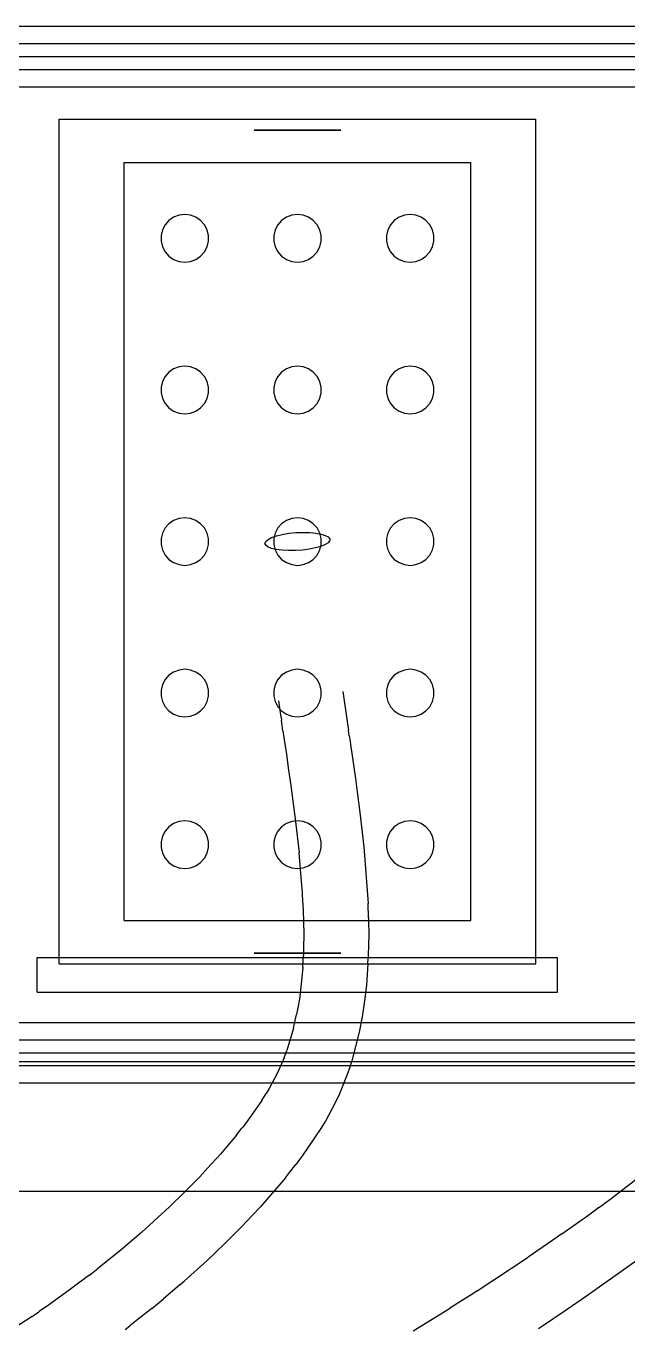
# Model space of a CAD drawing. Header units: millimetres. Extents: x -808 to -5, y -418 to 283.
# Drawn here: x -193.39 to -178.11, y 24.11 to 57.17 of the extents above; entities that cross this region are included whole.
import ezdxf

# ---------------------------------------------------------------- set-up
doc = ezdxf.new("R2010")
doc.units = ezdxf.units.MM
doc.layers.add('HIDDEN', color=8, linetype='Continuous')
doc.layers.add('VISIBLE', color=7, linetype='Continuous')

msp = doc.modelspace()

# ---------------------------------------------------------------- linework, layer by layer
at = {"layer": 'HIDDEN'}
for points in [[(-317.4, 57.17), (-97.4, 57.17)], [(-317.4, 57.17), (-97.4, 57.17)], [(-317.4, 57.17), (-97.4, 57.17)], [(-317.4, 56.73), (-97.4, 56.73)], [(-317.4, 56.73), (-97.4, 56.73)], [(-317.4, 56.4), (-97.4, 56.4)], [(-317.4, 56.4), (-97.4, 56.4)], [(-317.4, 56.4), (-97.4, 56.4)], [(-317.4, 56.4), (-97.4, 56.4)], [(-317.4, 56.07), (-97.4, 56.07)], [(-317.4, 56.07), (-97.4, 56.07)], [(-317.4, 55.63), (-97.4, 55.63)], [(-317.4, 55.63), (-97.4, 55.63)], [(-317.4, 55.63), (-97.4, 55.63)], [(-192.55, 54.805), (-180.45, 54.805)], [(-192.55, 54.805), (-180.45, 54.805)], [(-192.55, 33.355), (-192.55, 54.805)], [(-192.55, 33.355), (-192.55, 54.805)], [(-180.45, 33.355), (-180.45, 54.805)], [(-180.45, 33.355), (-180.45, 54.805)], [(-187.6, 54.53), (-187.592, 54.53)], [(-187.592, 54.53), (-187.6, 54.53)], [(-187.592, 54.53), (-187.529, 54.53)], [(-187.529, 54.53), (-187.592, 54.53)], [(-187.529, 54.53), (-187.405, 54.53)], [(-187.405, 54.53), (-187.529, 54.53)], [(-187.405, 54.53), (-187.229, 54.53)], [(-187.229, 54.53), (-187.405, 54.53)], [(-187.229, 54.53), (-187.011, 54.53)], [(-187.011, 54.53), (-187.229, 54.53)], [(-187.011, 54.53), (-186.763, 54.53)], [(-186.763, 54.53), (-187.011, 54.53)], [(-186.763, 54.53), (-186.5, 54.53)], [(-186.5, 54.53), (-186.763, 54.53)], [(-186.237, 54.53), (-186.5, 54.53)], [(-186.5, 54.53), (-186.237, 54.53)], [(-185.989, 54.53), (-186.237, 54.53)], [(-186.237, 54.53), (-185.989, 54.53)], [(-185.771, 54.53), (-185.989, 54.53)], [(-185.989, 54.53), (-185.771, 54.53)], [(-185.595, 54.53), (-185.771, 54.53)], [(-185.771, 54.53), (-185.595, 54.53)], [(-185.471, 54.53), (-185.595, 54.53)], [(-185.595, 54.53), (-185.471, 54.53)], [(-185.408, 54.53), (-185.471, 54.53)], [(-185.471, 54.53), (-185.408, 54.53)], [(-185.4, 54.53), (-185.408, 54.53)], [(-185.408, 54.53), (-185.4, 54.53)], [(-190.9, 53.705), (-182.1, 53.705)], [(-190.9, 53.705), (-182.1, 53.705)], [(-190.9, 34.455), (-190.9, 53.705)], [(-190.9, 34.455), (-190.9, 53.705)], [(-190.9, 53.705), (-182.1, 53.705)], [(-190.9, 53.705), (-182.1, 53.705)], [(-190.9, 34.455), (-190.9, 53.705)], [(-190.9, 34.455), (-190.9, 53.705)], [(-190.9, 53.705), (-182.1, 53.705)], [(-190.9, 53.705), (-182.1, 53.705)], [(-190.9, 34.455), (-190.9, 53.705)], [(-190.9, 34.455), (-190.9, 53.705)], [(-190.9, 53.705), (-182.1, 53.705)], [(-190.9, 53.705), (-182.1, 53.705)], [(-190.9, 34.455), (-190.9, 53.705)], [(-190.9, 34.455), (-190.9, 53.705)], [(-190.9, 53.705), (-182.1, 53.705)], [(-190.9, 53.705), (-182.1, 53.705)], [(-190.9, 34.455), (-190.9, 53.705)], [(-190.9, 34.455), (-190.9, 53.705)], [(-190.9, 53.705), (-182.1, 53.705)], [(-190.9, 53.705), (-182.1, 53.705)], [(-190.9, 34.455), (-190.9, 53.705)], [(-190.9, 34.455), (-190.9, 53.705)], [(-190.9, 53.705), (-182.1, 53.705)], [(-190.9, 53.705), (-182.1, 53.705)], [(-190.9, 34.455), (-190.9, 53.705)], [(-190.9, 34.455), (-190.9, 53.705)], [(-190.9, 53.705), (-182.1, 53.705)], [(-190.9, 53.705), (-182.1, 53.705)], [(-190.9, 34.455), (-190.9, 53.705)], [(-190.9, 34.455), (-190.9, 53.705)], [(-190.9, 53.705), (-182.1, 53.705)], [(-190.9, 53.705), (-182.1, 53.705)], [(-190.9, 34.455), (-190.9, 53.705)], [(-190.9, 34.455), (-190.9, 53.705)], [(-190.9, 53.705), (-182.1, 53.705)], [(-190.9, 53.705), (-182.1, 53.705)], [(-190.9, 34.455), (-190.9, 53.705)], [(-190.9, 34.455), (-190.9, 53.705)], [(-190.9, 53.705), (-182.1, 53.705)], [(-190.9, 53.705), (-182.1, 53.705)], [(-190.9, 34.455), (-190.9, 53.705)], [(-190.9, 34.455), (-190.9, 53.705)], [(-190.9, 53.705), (-182.1, 53.705)], [(-190.9, 53.705), (-182.1, 53.705)], [(-190.9, 34.455), (-190.9, 53.705)], [(-190.9, 34.455), (-190.9, 53.705)], [(-190.9, 53.705), (-182.1, 53.705)], [(-190.9, 53.705), (-182.1, 53.705)], [(-190.9, 34.455), (-190.9, 53.705)], [(-190.9, 34.455), (-190.9, 53.705)], [(-190.9, 53.705), (-182.1, 53.705)], [(-190.9, 53.705), (-182.1, 53.705)], [(-190.9, 34.455), (-190.9, 53.705)], [(-190.9, 34.455), (-190.9, 53.705)], [(-190.9, 53.705), (-182.1, 53.705)], [(-190.9, 53.705), (-182.1, 53.705)], [(-190.9, 34.455), (-190.9, 53.705)], [(-190.9, 34.455), (-190.9, 53.705)], [(-190.9, 53.705), (-182.1, 53.705)], [(-190.9, 53.705), (-182.1, 53.705)], [(-190.9, 34.455), (-190.9, 53.705)], [(-190.9, 34.455), (-190.9, 53.705)], [(-190.9, 53.705), (-182.1, 53.705)], [(-190.9, 53.705), (-182.1, 53.705)], [(-190.9, 34.455), (-190.9, 53.705)], [(-190.9, 34.455), (-190.9, 53.705)], [(-190.9, 53.705), (-182.1, 53.705)], [(-190.9, 53.705), (-182.1, 53.705)], [(-190.9, 34.455), (-190.9, 53.705)], [(-190.9, 34.455), (-190.9, 53.705)], [(-190.9, 53.705), (-182.1, 53.705)], [(-190.9, 53.705), (-182.1, 53.705)], [(-190.9, 34.455), (-190.9, 53.705)], [(-190.9, 34.455), (-190.9, 53.705)], [(-190.9, 53.705), (-182.1, 53.705)], [(-190.9, 53.705), (-182.1, 53.705)], [(-190.9, 34.455), (-190.9, 53.705)], [(-190.9, 34.455), (-190.9, 53.705)], [(-190.9, 53.705), (-182.1, 53.705)], [(-190.9, 53.705), (-182.1, 53.705)], [(-190.9, 34.455), (-190.9, 53.705)], [(-190.9, 34.455), (-190.9, 53.705)], [(-190.9, 53.705), (-182.1, 53.705)], [(-190.9, 53.705), (-182.1, 53.705)], [(-190.9, 34.455), (-190.9, 53.705)], [(-190.9, 34.455), (-190.9, 53.705)], [(-190.9, 53.705), (-182.1, 53.705)], [(-190.9, 53.705), (-182.1, 53.705)], [(-190.9, 34.455), (-190.9, 53.705)], [(-190.9, 34.455), (-190.9, 53.705)], [(-190.9, 53.705), (-182.1, 53.705)], [(-190.9, 53.705), (-182.1, 53.705)], [(-190.9, 34.455), (-190.9, 53.705)], [(-190.9, 34.455), (-190.9, 53.705)], [(-190.9, 53.705), (-182.1, 53.705)], [(-190.9, 53.705), (-182.1, 53.705)], [(-190.9, 34.455), (-190.9, 53.705)], [(-190.9, 34.455), (-190.9, 53.705)], [(-190.9, 53.705), (-182.1, 53.705)], [(-190.9, 53.705), (-182.1, 53.705)], [(-190.9, 34.455), (-190.9, 53.705)], [(-190.9, 34.455), (-190.9, 53.705)], [(-182.1, 34.455), (-182.1, 53.705)], [(-182.1, 34.455), (-182.1, 53.705)], [(-182.1, 34.455), (-182.1, 53.705)], [(-182.1, 34.455), (-182.1, 53.705)], [(-182.1, 34.455), (-182.1, 53.705)], [(-182.1, 34.455), (-182.1, 53.705)], [(-182.1, 34.455), (-182.1, 53.705)], [(-182.1, 34.455), (-182.1, 53.705)], [(-182.1, 34.455), (-182.1, 53.705)], [(-182.1, 34.455), (-182.1, 53.705)], [(-182.1, 34.455), (-182.1, 53.705)], [(-182.1, 34.455), (-182.1, 53.705)], [(-182.1, 34.455), (-182.1, 53.705)], [(-182.1, 34.455), (-182.1, 53.705)], [(-182.1, 34.455), (-182.1, 53.705)], [(-182.1, 34.455), (-182.1, 53.705)], [(-182.1, 34.455), (-182.1, 53.705)], [(-182.1, 34.455), (-182.1, 53.705)], [(-182.1, 34.455), (-182.1, 53.705)], [(-182.1, 34.455), (-182.1, 53.705)], [(-182.1, 34.455), (-182.1, 53.705)], [(-182.1, 34.455), (-182.1, 53.705)], [(-182.1, 34.455), (-182.1, 53.705)], [(-182.1, 34.455), (-182.1, 53.705)], [(-182.1, 34.455), (-182.1, 53.705)], [(-182.1, 34.455), (-182.1, 53.705)], [(-182.1, 34.455), (-182.1, 53.705)], [(-182.1, 34.455), (-182.1, 53.705)], [(-182.1, 34.455), (-182.1, 53.705)], [(-182.1, 34.455), (-182.1, 53.705)], [(-182.1, 34.455), (-182.1, 53.705)], [(-182.1, 34.455), (-182.1, 53.705)], [(-182.1, 34.455), (-182.1, 53.705)], [(-182.1, 34.455), (-182.1, 53.705)], [(-182.1, 34.455), (-182.1, 53.705)], [(-182.1, 34.455), (-182.1, 53.705)], [(-182.1, 34.455), (-182.1, 53.705)], [(-182.1, 34.455), (-182.1, 53.705)], [(-182.1, 34.455), (-182.1, 53.705)], [(-182.1, 34.455), (-182.1, 53.705)], [(-182.1, 34.455), (-182.1, 53.705)], [(-182.1, 34.455), (-182.1, 53.705)], [(-182.1, 34.455), (-182.1, 53.705)], [(-182.1, 34.455), (-182.1, 53.705)], [(-182.1, 34.455), (-182.1, 53.705)], [(-182.1, 34.455), (-182.1, 53.705)], [(-182.1, 34.455), (-182.1, 53.705)], [(-182.1, 34.455), (-182.1, 53.705)], [(-182.1, 34.455), (-182.1, 53.705)], [(-182.1, 34.455), (-182.1, 53.705)], [(-182.1, 34.455), (-182.1, 53.705)], [(-182.1, 34.455), (-182.1, 53.705)], [(-189.641, 52.316), (-189.761, 52.233)], [(-189.641, 52.316), (-189.761, 52.233)], [(-189.505, 52.367), (-189.641, 52.316)], [(-189.505, 52.367), (-189.641, 52.316)], [(-189.36, 52.385), (-189.505, 52.367)], [(-189.36, 52.385), (-189.505, 52.367)], [(-189.215, 52.367), (-189.36, 52.385)], [(-189.215, 52.367), (-189.36, 52.385)], [(-189.079, 52.316), (-189.215, 52.367)], [(-189.079, 52.316), (-189.215, 52.367)], [(-188.959, 52.233), (-189.079, 52.316)], [(-188.959, 52.233), (-189.079, 52.316)], [(-186.781, 52.316), (-186.901, 52.233)], [(-186.781, 52.316), (-186.901, 52.233)], [(-186.645, 52.367), (-186.781, 52.316)], [(-186.645, 52.367), (-186.781, 52.316)], [(-186.5, 52.385), (-186.645, 52.367)], [(-186.5, 52.385), (-186.645, 52.367)], [(-186.355, 52.367), (-186.5, 52.385)], [(-186.355, 52.367), (-186.5, 52.385)], [(-186.219, 52.316), (-186.355, 52.367)], [(-186.219, 52.316), (-186.355, 52.367)], [(-186.099, 52.233), (-186.219, 52.316)], [(-186.099, 52.233), (-186.219, 52.316)], [(-183.921, 52.316), (-184.041, 52.233)], [(-183.921, 52.316), (-184.041, 52.233)], [(-183.785, 52.367), (-183.921, 52.316)], [(-183.785, 52.367), (-183.921, 52.316)], [(-183.64, 52.385), (-183.785, 52.367)], [(-183.64, 52.385), (-183.785, 52.367)], [(-183.495, 52.367), (-183.64, 52.385)], [(-183.495, 52.367), (-183.64, 52.385)], [(-183.359, 52.316), (-183.495, 52.367)], [(-183.359, 52.316), (-183.495, 52.367)], [(-183.239, 52.233), (-183.359, 52.316)], [(-183.239, 52.233), (-183.359, 52.316)], [(-189.926, 51.995), (-189.961, 51.853)], [(-189.926, 51.995), (-189.961, 51.853)], [(-189.858, 52.124), (-189.926, 51.995)], [(-189.858, 52.124), (-189.926, 51.995)], [(-189.761, 52.233), (-189.858, 52.124)], [(-189.761, 52.233), (-189.858, 52.124)], [(-188.862, 52.124), (-188.959, 52.233)], [(-188.862, 52.124), (-188.959, 52.233)], [(-188.794, 51.995), (-188.862, 52.124)], [(-188.794, 51.995), (-188.862, 52.124)], [(-188.759, 51.853), (-188.794, 51.995)], [(-188.759, 51.853), (-188.794, 51.995)], [(-187.066, 51.995), (-187.101, 51.853)], [(-187.066, 51.995), (-187.101, 51.853)], [(-186.998, 52.124), (-187.066, 51.995)], [(-186.998, 52.124), (-187.066, 51.995)], [(-186.901, 52.233), (-186.998, 52.124)], [(-186.901, 52.233), (-186.998, 52.124)], [(-186.002, 52.124), (-186.099, 52.233)], [(-186.002, 52.124), (-186.099, 52.233)], [(-185.934, 51.995), (-186.002, 52.124)], [(-185.934, 51.995), (-186.002, 52.124)], [(-185.899, 51.853), (-185.934, 51.995)], [(-185.899, 51.853), (-185.934, 51.995)], [(-184.206, 51.995), (-184.241, 51.853)], [(-184.206, 51.995), (-184.241, 51.853)], [(-184.138, 52.124), (-184.206, 51.995)], [(-184.138, 52.124), (-184.206, 51.995)], [(-184.041, 52.233), (-184.138, 52.124)], [(-184.041, 52.233), (-184.138, 52.124)], [(-183.142, 52.124), (-183.239, 52.233)], [(-183.142, 52.124), (-183.239, 52.233)], [(-183.074, 51.995), (-183.142, 52.124)], [(-183.074, 51.995), (-183.142, 52.124)], [(-183.039, 51.853), (-183.074, 51.995)], [(-183.039, 51.853), (-183.074, 51.995)], [(-189.961, 51.853), (-189.961, 51.707)], [(-189.961, 51.853), (-189.961, 51.707)], [(-189.961, 51.707), (-189.926, 51.565)], [(-189.961, 51.707), (-189.926, 51.565)], [(-188.794, 51.565), (-188.759, 51.707)], [(-188.794, 51.565), (-188.759, 51.707)], [(-188.759, 51.707), (-188.759, 51.853)], [(-188.759, 51.707), (-188.759, 51.853)], [(-187.101, 51.853), (-187.101, 51.707)], [(-187.101, 51.853), (-187.101, 51.707)], [(-187.101, 51.707), (-187.066, 51.565)], [(-187.101, 51.707), (-187.066, 51.565)], [(-185.934, 51.565), (-185.899, 51.707)], [(-185.934, 51.565), (-185.899, 51.707)], [(-185.899, 51.707), (-185.899, 51.853)], [(-185.899, 51.707), (-185.899, 51.853)], [(-184.241, 51.853), (-184.241, 51.707)], [(-184.241, 51.853), (-184.241, 51.707)], [(-184.241, 51.707), (-184.206, 51.565)], [(-184.241, 51.707), (-184.206, 51.565)], [(-183.074, 51.565), (-183.039, 51.707)], [(-183.074, 51.565), (-183.039, 51.707)], [(-183.039, 51.707), (-183.039, 51.853)], [(-183.039, 51.707), (-183.039, 51.853)], [(-189.926, 51.565), (-189.858, 51.436)], [(-189.926, 51.565), (-189.858, 51.436)], [(-189.858, 51.436), (-189.761, 51.327)], [(-189.858, 51.436), (-189.761, 51.327)], [(-189.761, 51.327), (-189.641, 51.244)], [(-189.761, 51.327), (-189.641, 51.244)], [(-189.641, 51.244), (-189.505, 51.193)], [(-189.641, 51.244), (-189.505, 51.193)], [(-189.215, 51.193), (-189.079, 51.244)], [(-189.215, 51.193), (-189.079, 51.244)], [(-189.079, 51.244), (-188.959, 51.327)], [(-189.079, 51.244), (-188.959, 51.327)], [(-188.959, 51.327), (-188.862, 51.436)], [(-188.959, 51.327), (-188.862, 51.436)], [(-188.862, 51.436), (-188.794, 51.565)], [(-188.862, 51.436), (-188.794, 51.565)], [(-187.066, 51.565), (-186.998, 51.436)], [(-187.066, 51.565), (-186.998, 51.436)], [(-186.998, 51.436), (-186.901, 51.327)], [(-186.998, 51.436), (-186.901, 51.327)], [(-186.901, 51.327), (-186.781, 51.244)], [(-186.901, 51.327), (-186.781, 51.244)], [(-186.781, 51.244), (-186.645, 51.193)], [(-186.781, 51.244), (-186.645, 51.193)], [(-186.355, 51.193), (-186.219, 51.244)], [(-186.355, 51.193), (-186.219, 51.244)], [(-186.219, 51.244), (-186.099, 51.327)], [(-186.219, 51.244), (-186.099, 51.327)], [(-186.099, 51.327), (-186.002, 51.436)], [(-186.099, 51.327), (-186.002, 51.436)], [(-186.002, 51.436), (-185.934, 51.565)], [(-186.002, 51.436), (-185.934, 51.565)], [(-184.206, 51.565), (-184.138, 51.436)], [(-184.206, 51.565), (-184.138, 51.436)], [(-184.138, 51.436), (-184.041, 51.327)], [(-184.138, 51.436), (-184.041, 51.327)], [(-184.041, 51.327), (-183.921, 51.244)], [(-184.041, 51.327), (-183.921, 51.244)], [(-183.921, 51.244), (-183.785, 51.193)], [(-183.921, 51.244), (-183.785, 51.193)], [(-183.495, 51.193), (-183.359, 51.244)], [(-183.495, 51.193), (-183.359, 51.244)], [(-183.359, 51.244), (-183.239, 51.327)], [(-183.359, 51.244), (-183.239, 51.327)], [(-183.239, 51.327), (-183.142, 51.436)], [(-183.239, 51.327), (-183.142, 51.436)], [(-183.142, 51.436), (-183.074, 51.565)], [(-183.142, 51.436), (-183.074, 51.565)], [(-189.505, 51.193), (-189.36, 51.175)], [(-189.505, 51.193), (-189.36, 51.175)], [(-189.36, 51.175), (-189.215, 51.193)], [(-189.36, 51.175), (-189.215, 51.193)], [(-186.645, 51.193), (-186.5, 51.175)], [(-186.645, 51.193), (-186.5, 51.175)], [(-186.5, 51.175), (-186.355, 51.193)], [(-186.5, 51.175), (-186.355, 51.193)], [(-183.785, 51.193), (-183.64, 51.175)], [(-183.785, 51.193), (-183.64, 51.175)], [(-183.64, 51.175), (-183.495, 51.193)], [(-183.64, 51.175), (-183.495, 51.193)], [(-189.858, 48.274), (-189.926, 48.145)], [(-189.858, 48.274), (-189.926, 48.145)], [(-189.761, 48.383), (-189.858, 48.274)], [(-189.761, 48.383), (-189.858, 48.274)], [(-189.641, 48.466), (-189.761, 48.383)], [(-189.641, 48.466), (-189.761, 48.383)], [(-189.505, 48.517), (-189.641, 48.466)], [(-189.505, 48.517), (-189.641, 48.466)], [(-189.36, 48.535), (-189.505, 48.517)], [(-189.36, 48.535), (-189.505, 48.517)], [(-189.215, 48.517), (-189.36, 48.535)], [(-189.215, 48.517), (-189.36, 48.535)], [(-189.079, 48.466), (-189.215, 48.517)], [(-189.079, 48.466), (-189.215, 48.517)], [(-188.959, 48.383), (-189.079, 48.466)], [(-188.959, 48.383), (-189.079, 48.466)], [(-188.862, 48.274), (-188.959, 48.383)], [(-188.862, 48.274), (-188.959, 48.383)], [(-188.794, 48.145), (-188.862, 48.274)], [(-188.794, 48.145), (-188.862, 48.274)], [(-186.998, 48.274), (-187.066, 48.145)], [(-186.998, 48.274), (-187.066, 48.145)], [(-186.901, 48.383), (-186.998, 48.274)], [(-186.901, 48.383), (-186.998, 48.274)], [(-186.781, 48.466), (-186.901, 48.383)], [(-186.781, 48.466), (-186.901, 48.383)], [(-186.645, 48.517), (-186.781, 48.466)], [(-186.645, 48.517), (-186.781, 48.466)], [(-186.5, 48.535), (-186.645, 48.517)], [(-186.5, 48.535), (-186.645, 48.517)], [(-186.355, 48.517), (-186.5, 48.535)], [(-186.355, 48.517), (-186.5, 48.535)], [(-186.219, 48.466), (-186.355, 48.517)], [(-186.219, 48.466), (-186.355, 48.517)], [(-186.099, 48.383), (-186.219, 48.466)], [(-186.099, 48.383), (-186.219, 48.466)], [(-186.002, 48.274), (-186.099, 48.383)], [(-186.002, 48.274), (-186.099, 48.383)], [(-185.934, 48.145), (-186.002, 48.274)], [(-185.934, 48.145), (-186.002, 48.274)], [(-184.138, 48.274), (-184.206, 48.145)], [(-184.138, 48.274), (-184.206, 48.145)], [(-184.041, 48.383), (-184.138, 48.274)], [(-184.041, 48.383), (-184.138, 48.274)], [(-183.921, 48.466), (-184.041, 48.383)], [(-183.921, 48.466), (-184.041, 48.383)], [(-183.785, 48.517), (-183.921, 48.466)], [(-183.785, 48.517), (-183.921, 48.466)], [(-183.64, 48.535), (-183.785, 48.517)], [(-183.64, 48.535), (-183.785, 48.517)], [(-183.495, 48.517), (-183.64, 48.535)], [(-183.495, 48.517), (-183.64, 48.535)], [(-183.359, 48.466), (-183.495, 48.517)], [(-183.359, 48.466), (-183.495, 48.517)], [(-183.239, 48.383), (-183.359, 48.466)], [(-183.239, 48.383), (-183.359, 48.466)], [(-183.142, 48.274), (-183.239, 48.383)], [(-183.142, 48.274), (-183.239, 48.383)], [(-183.074, 48.145), (-183.142, 48.274)], [(-183.074, 48.145), (-183.142, 48.274)], [(-189.926, 48.145), (-189.961, 48.003)], [(-189.926, 48.145), (-189.961, 48.003)], [(-189.961, 48.003), (-189.961, 47.857)], [(-189.961, 48.003), (-189.961, 47.857)], [(-188.759, 48.003), (-188.794, 48.145)], [(-188.759, 48.003), (-188.794, 48.145)], [(-188.759, 47.857), (-188.759, 48.003)], [(-188.759, 47.857), (-188.759, 48.003)], [(-187.066, 48.145), (-187.101, 48.003)], [(-187.066, 48.145), (-187.101, 48.003)], [(-187.101, 48.003), (-187.101, 47.857)], [(-187.101, 48.003), (-187.101, 47.857)], [(-185.899, 48.003), (-185.934, 48.145)], [(-185.899, 48.003), (-185.934, 48.145)], [(-185.899, 47.857), (-185.899, 48.003)], [(-185.899, 47.857), (-185.899, 48.003)], [(-184.206, 48.145), (-184.241, 48.003)], [(-184.206, 48.145), (-184.241, 48.003)], [(-184.241, 48.003), (-184.241, 47.857)], [(-184.241, 48.003), (-184.241, 47.857)], [(-183.039, 48.003), (-183.074, 48.145)], [(-183.039, 48.003), (-183.074, 48.145)], [(-183.039, 47.857), (-183.039, 48.003)], [(-183.039, 47.857), (-183.039, 48.003)], [(-189.961, 47.857), (-189.926, 47.715)], [(-189.961, 47.857), (-189.926, 47.715)], [(-189.926, 47.715), (-189.858, 47.586)], [(-189.926, 47.715), (-189.858, 47.586)], [(-188.862, 47.586), (-188.794, 47.715)], [(-188.862, 47.586), (-188.794, 47.715)], [(-188.794, 47.715), (-188.759, 47.857)], [(-188.794, 47.715), (-188.759, 47.857)], [(-187.101, 47.857), (-187.066, 47.715)], [(-187.101, 47.857), (-187.066, 47.715)], [(-187.066, 47.715), (-186.998, 47.586)], [(-187.066, 47.715), (-186.998, 47.586)], [(-186.002, 47.586), (-185.934, 47.715)], [(-186.002, 47.586), (-185.934, 47.715)], [(-185.934, 47.715), (-185.899, 47.857)], [(-185.934, 47.715), (-185.899, 47.857)], [(-184.241, 47.857), (-184.206, 47.715)], [(-184.241, 47.857), (-184.206, 47.715)], [(-184.206, 47.715), (-184.138, 47.586)], [(-184.206, 47.715), (-184.138, 47.586)], [(-183.142, 47.586), (-183.074, 47.715)], [(-183.142, 47.586), (-183.074, 47.715)], [(-183.074, 47.715), (-183.039, 47.857)], [(-183.074, 47.715), (-183.039, 47.857)], [(-189.858, 47.586), (-189.761, 47.477)], [(-189.858, 47.586), (-189.761, 47.477)], [(-189.761, 47.477), (-189.641, 47.394)], [(-189.761, 47.477), (-189.641, 47.394)], [(-189.641, 47.394), (-189.505, 47.343)], [(-189.641, 47.394), (-189.505, 47.343)], [(-189.505, 47.343), (-189.36, 47.325)], [(-189.505, 47.343), (-189.36, 47.325)], [(-189.36, 47.325), (-189.215, 47.343)], [(-189.36, 47.325), (-189.215, 47.343)], [(-189.215, 47.343), (-189.079, 47.394)], [(-189.215, 47.343), (-189.079, 47.394)], [(-189.079, 47.394), (-188.959, 47.477)], [(-189.079, 47.394), (-188.959, 47.477)], [(-188.959, 47.477), (-188.862, 47.586)], [(-188.959, 47.477), (-188.862, 47.586)], [(-186.998, 47.586), (-186.901, 47.477)], [(-186.998, 47.586), (-186.901, 47.477)], [(-186.901, 47.477), (-186.781, 47.394)], [(-186.901, 47.477), (-186.781, 47.394)], [(-186.781, 47.394), (-186.645, 47.343)], [(-186.781, 47.394), (-186.645, 47.343)], [(-186.645, 47.343), (-186.5, 47.325)], [(-186.645, 47.343), (-186.5, 47.325)], [(-186.5, 47.325), (-186.355, 47.343)], [(-186.5, 47.325), (-186.355, 47.343)], [(-186.355, 47.343), (-186.219, 47.394)], [(-186.355, 47.343), (-186.219, 47.394)], [(-186.219, 47.394), (-186.099, 47.477)], [(-186.219, 47.394), (-186.099, 47.477)], [(-186.099, 47.477), (-186.002, 47.586)], [(-186.099, 47.477), (-186.002, 47.586)], [(-184.138, 47.586), (-184.041, 47.477)], [(-184.138, 47.586), (-184.041, 47.477)], [(-184.041, 47.477), (-183.921, 47.394)], [(-184.041, 47.477), (-183.921, 47.394)], [(-183.921, 47.394), (-183.785, 47.343)], [(-183.921, 47.394), (-183.785, 47.343)], [(-183.785, 47.343), (-183.64, 47.325)], [(-183.785, 47.343), (-183.64, 47.325)], [(-183.64, 47.325), (-183.495, 47.343)], [(-183.64, 47.325), (-183.495, 47.343)], [(-183.495, 47.343), (-183.359, 47.394)], [(-183.495, 47.343), (-183.359, 47.394)], [(-183.359, 47.394), (-183.239, 47.477)], [(-183.359, 47.394), (-183.239, 47.477)], [(-183.239, 47.477), (-183.142, 47.586)], [(-183.239, 47.477), (-183.142, 47.586)], [(-189.505, 44.667), (-189.641, 44.616)], [(-189.505, 44.667), (-189.641, 44.616)], [(-189.36, 44.685), (-189.505, 44.667)], [(-189.36, 44.685), (-189.505, 44.667)], [(-189.215, 44.667), (-189.36, 44.685)], [(-189.215, 44.667), (-189.36, 44.685)], [(-189.079, 44.616), (-189.215, 44.667)], [(-189.079, 44.616), (-189.215, 44.667)], [(-186.645, 44.667), (-186.781, 44.616)], [(-186.645, 44.667), (-186.781, 44.616)], [(-186.5, 44.685), (-186.645, 44.667)], [(-186.5, 44.685), (-186.645, 44.667)], [(-186.355, 44.667), (-186.5, 44.685)], [(-186.355, 44.667), (-186.5, 44.685)], [(-186.219, 44.616), (-186.355, 44.667)], [(-186.219, 44.616), (-186.355, 44.667)], [(-183.785, 44.667), (-183.921, 44.616)], [(-183.785, 44.667), (-183.921, 44.616)], [(-183.64, 44.685), (-183.785, 44.667)], [(-183.64, 44.685), (-183.785, 44.667)], [(-183.495, 44.667), (-183.64, 44.685)], [(-183.495, 44.667), (-183.64, 44.685)], [(-183.359, 44.616), (-183.495, 44.667)], [(-183.359, 44.616), (-183.495, 44.667)], [(-189.858, 44.424), (-189.926, 44.295)], [(-189.858, 44.424), (-189.926, 44.295)], [(-189.761, 44.533), (-189.858, 44.424)], [(-189.761, 44.533), (-189.858, 44.424)], [(-189.641, 44.616), (-189.761, 44.533)], [(-189.641, 44.616), (-189.761, 44.533)], [(-188.959, 44.533), (-189.079, 44.616)], [(-188.959, 44.533), (-189.079, 44.616)], [(-188.862, 44.424), (-188.959, 44.533)], [(-188.862, 44.424), (-188.959, 44.533)], [(-188.794, 44.295), (-188.862, 44.424)], [(-188.794, 44.295), (-188.862, 44.424)], [(-186.998, 44.424), (-187.066, 44.295)], [(-186.998, 44.424), (-187.066, 44.295)], [(-186.901, 44.533), (-186.998, 44.424)], [(-186.901, 44.533), (-186.998, 44.424)], [(-186.781, 44.616), (-186.901, 44.533)], [(-186.781, 44.616), (-186.901, 44.533)], [(-186.717, 44.288), (-186.541, 44.305)], [(-186.541, 44.305), (-186.363, 44.313)], [(-186.363, 44.313), (-186.193, 44.309)], [(-186.099, 44.533), (-186.219, 44.616)], [(-186.099, 44.533), (-186.219, 44.616)], [(-186.193, 44.309), (-186.109, 44.303)], [(-186.109, 44.303), (-186.031, 44.294)], [(-186.002, 44.424), (-186.099, 44.533)], [(-186.002, 44.424), (-186.099, 44.533)], [(-185.934, 44.295), (-186.002, 44.424)], [(-185.934, 44.295), (-186.002, 44.424)], [(-184.138, 44.424), (-184.206, 44.295)], [(-184.138, 44.424), (-184.206, 44.295)], [(-184.041, 44.533), (-184.138, 44.424)], [(-184.041, 44.533), (-184.138, 44.424)], [(-183.921, 44.616), (-184.041, 44.533)], [(-183.921, 44.616), (-184.041, 44.533)], [(-183.239, 44.533), (-183.359, 44.616)], [(-183.239, 44.533), (-183.359, 44.616)], [(-183.142, 44.424), (-183.239, 44.533)], [(-183.142, 44.424), (-183.239, 44.533)], [(-183.074, 44.295), (-183.142, 44.424)], [(-183.074, 44.295), (-183.142, 44.424)], [(-189.926, 44.295), (-189.961, 44.153)], [(-189.926, 44.295), (-189.961, 44.153)], [(-189.961, 44.153), (-189.961, 44.007)], [(-189.961, 44.153), (-189.961, 44.007)], [(-189.961, 44.007), (-189.926, 43.865)], [(-189.961, 44.007), (-189.926, 43.865)], [(-188.759, 44.153), (-188.794, 44.295)], [(-188.759, 44.153), (-188.794, 44.295)], [(-188.794, 43.865), (-188.759, 44.007)], [(-188.794, 43.865), (-188.759, 44.007)], [(-188.759, 44.007), (-188.759, 44.153)], [(-188.759, 44.007), (-188.759, 44.153)], [(-187.324, 44.033), (-187.304, 44.084)], [(-187.305, 43.986), (-187.324, 44.033)], [(-187.249, 43.943), (-187.305, 43.986)], [(-187.304, 44.084), (-187.246, 44.134)], [(-187.246, 44.134), (-187.154, 44.181)], [(-187.154, 44.181), (-187.031, 44.224)], [(-187.066, 44.295), (-187.101, 44.153)], [(-187.066, 44.295), (-187.101, 44.153)], [(-187.101, 44.153), (-187.101, 44.007)], [(-187.101, 44.153), (-187.101, 44.007)], [(-187.101, 44.007), (-187.066, 43.865)], [(-187.101, 44.007), (-187.066, 43.865)], [(-187.031, 44.224), (-186.883, 44.26)], [(-186.883, 44.26), (-186.717, 44.288)], [(-186.031, 44.294), (-185.898, 44.27)], [(-185.899, 44.153), (-185.934, 44.295)], [(-185.899, 44.153), (-185.934, 44.295)], [(-185.934, 43.865), (-185.899, 44.007)], [(-185.934, 43.865), (-185.899, 44.007)], [(-185.797, 44.001), (-185.906, 43.956)], [(-185.899, 44.007), (-185.899, 44.153)], [(-185.899, 44.007), (-185.899, 44.153)], [(-185.898, 44.27), (-185.792, 44.237)], [(-185.721, 44.05), (-185.797, 44.001)], [(-185.792, 44.237), (-185.718, 44.196)], [(-185.682, 44.101), (-185.721, 44.05)], [(-185.718, 44.196), (-185.681, 44.15)], [(-185.676, 44.127), (-185.682, 44.101)], [(-185.681, 44.15), (-185.676, 44.127)], [(-184.206, 44.295), (-184.241, 44.153)], [(-184.206, 44.295), (-184.241, 44.153)], [(-184.241, 44.153), (-184.241, 44.007)], [(-184.241, 44.153), (-184.241, 44.007)], [(-184.241, 44.007), (-184.206, 43.865)], [(-184.241, 44.007), (-184.206, 43.865)], [(-183.039, 44.153), (-183.074, 44.295)], [(-183.039, 44.153), (-183.074, 44.295)], [(-183.074, 43.865), (-183.039, 44.007)], [(-183.074, 43.865), (-183.039, 44.007)], [(-183.039, 44.007), (-183.039, 44.153)], [(-183.039, 44.007), (-183.039, 44.153)], [(-189.926, 43.865), (-189.858, 43.736)], [(-189.926, 43.865), (-189.858, 43.736)], [(-189.858, 43.736), (-189.761, 43.627)], [(-189.858, 43.736), (-189.761, 43.627)], [(-188.959, 43.627), (-188.862, 43.736)], [(-188.959, 43.627), (-188.862, 43.736)], [(-188.862, 43.736), (-188.794, 43.865)], [(-188.862, 43.736), (-188.794, 43.865)], [(-187.158, 43.905), (-187.249, 43.943)], [(-187.036, 43.876), (-187.158, 43.905)], [(-187.066, 43.865), (-186.998, 43.736)], [(-187.066, 43.865), (-186.998, 43.736)], [(-186.89, 43.857), (-187.036, 43.876)], [(-186.998, 43.736), (-186.901, 43.627)], [(-186.998, 43.736), (-186.901, 43.627)], [(-186.725, 43.848), (-186.89, 43.857)], [(-186.55, 43.85), (-186.725, 43.848)], [(-186.372, 43.862), (-186.55, 43.85)], [(-186.2, 43.885), (-186.372, 43.862)], [(-186.043, 43.917), (-186.2, 43.885)], [(-186.099, 43.627), (-186.002, 43.736)], [(-186.099, 43.627), (-186.002, 43.736)], [(-185.906, 43.956), (-186.043, 43.917)], [(-186.002, 43.736), (-185.934, 43.865)], [(-186.002, 43.736), (-185.934, 43.865)], [(-184.206, 43.865), (-184.138, 43.736)], [(-184.206, 43.865), (-184.138, 43.736)], [(-184.138, 43.736), (-184.041, 43.627)], [(-184.138, 43.736), (-184.041, 43.627)], [(-183.239, 43.627), (-183.142, 43.736)], [(-183.239, 43.627), (-183.142, 43.736)], [(-183.142, 43.736), (-183.074, 43.865)], [(-183.142, 43.736), (-183.074, 43.865)], [(-189.761, 43.627), (-189.641, 43.544)], [(-189.761, 43.627), (-189.641, 43.544)], [(-189.641, 43.544), (-189.505, 43.493)], [(-189.641, 43.544), (-189.505, 43.493)], [(-189.505, 43.493), (-189.36, 43.475)], [(-189.505, 43.493), (-189.36, 43.475)], [(-189.36, 43.475), (-189.215, 43.493)], [(-189.36, 43.475), (-189.215, 43.493)], [(-189.215, 43.493), (-189.079, 43.544)], [(-189.215, 43.493), (-189.079, 43.544)], [(-189.079, 43.544), (-188.959, 43.627)], [(-189.079, 43.544), (-188.959, 43.627)], [(-186.901, 43.627), (-186.781, 43.544)], [(-186.901, 43.627), (-186.781, 43.544)], [(-186.781, 43.544), (-186.645, 43.493)], [(-186.781, 43.544), (-186.645, 43.493)], [(-186.645, 43.493), (-186.5, 43.475)], [(-186.645, 43.493), (-186.5, 43.475)], [(-186.5, 43.475), (-186.355, 43.493)], [(-186.5, 43.475), (-186.355, 43.493)], [(-186.355, 43.493), (-186.219, 43.544)], [(-186.355, 43.493), (-186.219, 43.544)], [(-186.219, 43.544), (-186.099, 43.627)], [(-186.219, 43.544), (-186.099, 43.627)], [(-184.041, 43.627), (-183.921, 43.544)], [(-184.041, 43.627), (-183.921, 43.544)], [(-183.921, 43.544), (-183.785, 43.493)], [(-183.921, 43.544), (-183.785, 43.493)], [(-183.785, 43.493), (-183.64, 43.475)], [(-183.785, 43.493), (-183.64, 43.475)], [(-183.64, 43.475), (-183.495, 43.493)], [(-183.64, 43.475), (-183.495, 43.493)], [(-183.495, 43.493), (-183.359, 43.544)], [(-183.495, 43.493), (-183.359, 43.544)], [(-183.359, 43.544), (-183.239, 43.627)], [(-183.359, 43.544), (-183.239, 43.627)], [(-189.761, 40.683), (-189.858, 40.574)], [(-189.761, 40.683), (-189.858, 40.574)], [(-189.641, 40.766), (-189.761, 40.683)], [(-189.641, 40.766), (-189.761, 40.683)], [(-189.505, 40.817), (-189.641, 40.766)], [(-189.505, 40.817), (-189.641, 40.766)], [(-189.36, 40.835), (-189.505, 40.817)], [(-189.36, 40.835), (-189.505, 40.817)], [(-189.215, 40.817), (-189.36, 40.835)], [(-189.215, 40.817), (-189.36, 40.835)], [(-189.079, 40.766), (-189.215, 40.817)], [(-189.079, 40.766), (-189.215, 40.817)], [(-188.959, 40.683), (-189.079, 40.766)], [(-188.959, 40.683), (-189.079, 40.766)], [(-188.862, 40.574), (-188.959, 40.683)], [(-188.862, 40.574), (-188.959, 40.683)], [(-186.901, 40.683), (-186.998, 40.574)], [(-186.901, 40.683), (-186.998, 40.574)], [(-186.781, 40.766), (-186.901, 40.683)], [(-186.781, 40.766), (-186.901, 40.683)], [(-186.645, 40.817), (-186.781, 40.766)], [(-186.645, 40.817), (-186.781, 40.766)], [(-186.5, 40.835), (-186.645, 40.817)], [(-186.5, 40.835), (-186.645, 40.817)], [(-186.355, 40.817), (-186.5, 40.835)], [(-186.355, 40.817), (-186.5, 40.835)], [(-186.219, 40.766), (-186.355, 40.817)], [(-186.219, 40.766), (-186.355, 40.817)], [(-186.099, 40.683), (-186.219, 40.766)], [(-186.099, 40.683), (-186.219, 40.766)], [(-186.002, 40.574), (-186.099, 40.683)], [(-186.002, 40.574), (-186.099, 40.683)], [(-184.041, 40.683), (-184.138, 40.574)], [(-184.041, 40.683), (-184.138, 40.574)], [(-183.921, 40.766), (-184.041, 40.683)], [(-183.921, 40.766), (-184.041, 40.683)], [(-183.785, 40.817), (-183.921, 40.766)], [(-183.785, 40.817), (-183.921, 40.766)], [(-183.64, 40.835), (-183.785, 40.817)], [(-183.64, 40.835), (-183.785, 40.817)], [(-183.495, 40.817), (-183.64, 40.835)], [(-183.495, 40.817), (-183.64, 40.835)], [(-183.359, 40.766), (-183.495, 40.817)], [(-183.359, 40.766), (-183.495, 40.817)], [(-183.239, 40.683), (-183.359, 40.766)], [(-183.239, 40.683), (-183.359, 40.766)], [(-183.142, 40.574), (-183.239, 40.683)], [(-183.142, 40.574), (-183.239, 40.683)], [(-189.926, 40.445), (-189.961, 40.303)], [(-189.926, 40.445), (-189.961, 40.303)], [(-189.858, 40.574), (-189.926, 40.445)], [(-189.858, 40.574), (-189.926, 40.445)], [(-188.794, 40.445), (-188.862, 40.574)], [(-188.794, 40.445), (-188.862, 40.574)], [(-188.759, 40.303), (-188.794, 40.445)], [(-188.759, 40.303), (-188.794, 40.445)], [(-187.066, 40.445), (-187.101, 40.303)], [(-187.066, 40.445), (-187.101, 40.303)], [(-186.998, 40.574), (-187.066, 40.445)], [(-186.998, 40.574), (-187.066, 40.445)], [(-185.934, 40.445), (-186.002, 40.574)], [(-185.934, 40.445), (-186.002, 40.574)], [(-185.899, 40.303), (-185.934, 40.445)], [(-185.899, 40.303), (-185.934, 40.445)], [(-184.206, 40.445), (-184.241, 40.303)], [(-184.206, 40.445), (-184.241, 40.303)], [(-184.138, 40.574), (-184.206, 40.445)], [(-184.138, 40.574), (-184.206, 40.445)], [(-183.074, 40.445), (-183.142, 40.574)], [(-183.074, 40.445), (-183.142, 40.574)], [(-183.039, 40.303), (-183.074, 40.445)], [(-183.039, 40.303), (-183.074, 40.445)], [(-189.961, 40.303), (-189.961, 40.157)], [(-189.961, 40.303), (-189.961, 40.157)], [(-189.961, 40.157), (-189.926, 40.015)], [(-189.961, 40.157), (-189.926, 40.015)], [(-189.926, 40.015), (-189.858, 39.886)], [(-189.926, 40.015), (-189.858, 39.886)], [(-188.862, 39.886), (-188.794, 40.015)], [(-188.862, 39.886), (-188.794, 40.015)], [(-188.794, 40.015), (-188.759, 40.157)], [(-188.794, 40.015), (-188.759, 40.157)], [(-188.759, 40.157), (-188.759, 40.303)], [(-188.759, 40.157), (-188.759, 40.303)], [(-187.101, 40.303), (-187.101, 40.157)], [(-187.101, 40.303), (-187.101, 40.157)], [(-187.101, 40.157), (-187.066, 40.015)], [(-187.101, 40.157), (-187.066, 40.015)], [(-187.066, 40.015), (-186.998, 39.886)], [(-187.066, 40.015), (-186.998, 39.886)], [(-186.002, 39.886), (-185.934, 40.015)], [(-186.002, 39.886), (-185.934, 40.015)], [(-185.934, 40.015), (-185.899, 40.157)], [(-185.934, 40.015), (-185.899, 40.157)], [(-185.899, 40.157), (-185.899, 40.303)], [(-185.899, 40.157), (-185.899, 40.303)], [(-184.241, 40.303), (-184.241, 40.157)], [(-184.241, 40.303), (-184.241, 40.157)], [(-184.241, 40.157), (-184.206, 40.015)], [(-184.241, 40.157), (-184.206, 40.015)], [(-184.206, 40.015), (-184.138, 39.886)], [(-184.206, 40.015), (-184.138, 39.886)], [(-183.142, 39.886), (-183.074, 40.015)], [(-183.142, 39.886), (-183.074, 40.015)], [(-183.074, 40.015), (-183.039, 40.157)], [(-183.074, 40.015), (-183.039, 40.157)], [(-183.039, 40.157), (-183.039, 40.303)], [(-183.039, 40.157), (-183.039, 40.303)], [(-189.858, 39.886), (-189.761, 39.777)], [(-189.858, 39.886), (-189.761, 39.777)], [(-189.761, 39.777), (-189.641, 39.694)], [(-189.761, 39.777), (-189.641, 39.694)], [(-189.641, 39.694), (-189.505, 39.643)], [(-189.641, 39.694), (-189.505, 39.643)], [(-189.215, 39.643), (-189.079, 39.694)], [(-189.215, 39.643), (-189.079, 39.694)], [(-189.079, 39.694), (-188.959, 39.777)], [(-189.079, 39.694), (-188.959, 39.777)], [(-188.959, 39.777), (-188.862, 39.886)], [(-188.959, 39.777), (-188.862, 39.886)], [(-186.998, 39.886), (-186.901, 39.777)], [(-186.998, 39.886), (-186.901, 39.777)], [(-186.901, 39.777), (-186.781, 39.694)], [(-186.901, 39.777), (-186.781, 39.694)], [(-186.781, 39.694), (-186.645, 39.643)], [(-186.781, 39.694), (-186.645, 39.643)], [(-186.355, 39.643), (-186.219, 39.694)], [(-186.355, 39.643), (-186.219, 39.694)], [(-186.219, 39.694), (-186.099, 39.777)], [(-186.219, 39.694), (-186.099, 39.777)], [(-186.099, 39.777), (-186.002, 39.886)], [(-186.099, 39.777), (-186.002, 39.886)], [(-184.138, 39.886), (-184.041, 39.777)], [(-184.138, 39.886), (-184.041, 39.777)], [(-184.041, 39.777), (-183.921, 39.694)], [(-184.041, 39.777), (-183.921, 39.694)], [(-183.921, 39.694), (-183.785, 39.643)], [(-183.921, 39.694), (-183.785, 39.643)], [(-183.495, 39.643), (-183.359, 39.694)], [(-183.495, 39.643), (-183.359, 39.694)], [(-183.359, 39.694), (-183.239, 39.777)], [(-183.359, 39.694), (-183.239, 39.777)], [(-183.239, 39.777), (-183.142, 39.886)], [(-183.239, 39.777), (-183.142, 39.886)], [(-189.505, 39.643), (-189.36, 39.625)], [(-189.505, 39.643), (-189.36, 39.625)], [(-189.36, 39.625), (-189.215, 39.643)], [(-189.36, 39.625), (-189.215, 39.643)], [(-186.645, 39.643), (-186.5, 39.625)], [(-186.645, 39.643), (-186.5, 39.625)], [(-186.5, 39.625), (-186.355, 39.643)], [(-186.5, 39.625), (-186.355, 39.643)], [(-183.785, 39.643), (-183.64, 39.625)], [(-183.785, 39.643), (-183.64, 39.625)], [(-183.64, 39.625), (-183.495, 39.643)], [(-183.64, 39.625), (-183.495, 39.643)], [(-189.858, 36.724), (-189.926, 36.595)], [(-189.858, 36.724), (-189.926, 36.595)], [(-189.761, 36.833), (-189.858, 36.724)], [(-189.761, 36.833), (-189.858, 36.724)], [(-189.641, 36.916), (-189.761, 36.833)], [(-189.641, 36.916), (-189.761, 36.833)], [(-189.505, 36.967), (-189.641, 36.916)], [(-189.505, 36.967), (-189.641, 36.916)], [(-189.36, 36.985), (-189.505, 36.967)], [(-189.36, 36.985), (-189.505, 36.967)], [(-189.215, 36.967), (-189.36, 36.985)], [(-189.215, 36.967), (-189.36, 36.985)], [(-189.079, 36.916), (-189.215, 36.967)], [(-189.079, 36.916), (-189.215, 36.967)], [(-188.959, 36.833), (-189.079, 36.916)], [(-188.959, 36.833), (-189.079, 36.916)], [(-188.862, 36.724), (-188.959, 36.833)], [(-188.862, 36.724), (-188.959, 36.833)], [(-188.794, 36.595), (-188.862, 36.724)], [(-188.794, 36.595), (-188.862, 36.724)], [(-186.998, 36.724), (-187.066, 36.595)], [(-186.998, 36.724), (-187.066, 36.595)], [(-186.901, 36.833), (-186.998, 36.724)], [(-186.901, 36.833), (-186.998, 36.724)], [(-186.781, 36.916), (-186.901, 36.833)], [(-186.781, 36.916), (-186.901, 36.833)], [(-186.645, 36.967), (-186.781, 36.916)], [(-186.645, 36.967), (-186.781, 36.916)], [(-186.5, 36.985), (-186.645, 36.967)], [(-186.5, 36.985), (-186.645, 36.967)], [(-186.355, 36.967), (-186.5, 36.985)], [(-186.355, 36.967), (-186.5, 36.985)], [(-186.219, 36.916), (-186.355, 36.967)], [(-186.219, 36.916), (-186.355, 36.967)], [(-186.099, 36.833), (-186.219, 36.916)], [(-186.099, 36.833), (-186.219, 36.916)], [(-186.002, 36.724), (-186.099, 36.833)], [(-186.002, 36.724), (-186.099, 36.833)], [(-185.934, 36.595), (-186.002, 36.724)], [(-185.934, 36.595), (-186.002, 36.724)], [(-184.138, 36.724), (-184.206, 36.595)], [(-184.138, 36.724), (-184.206, 36.595)], [(-184.041, 36.833), (-184.138, 36.724)], [(-184.041, 36.833), (-184.138, 36.724)], [(-183.921, 36.916), (-184.041, 36.833)], [(-183.921, 36.916), (-184.041, 36.833)], [(-183.785, 36.967), (-183.921, 36.916)], [(-183.785, 36.967), (-183.921, 36.916)], [(-183.64, 36.985), (-183.785, 36.967)], [(-183.64, 36.985), (-183.785, 36.967)], [(-183.495, 36.967), (-183.64, 36.985)], [(-183.495, 36.967), (-183.64, 36.985)], [(-183.359, 36.916), (-183.495, 36.967)], [(-183.359, 36.916), (-183.495, 36.967)], [(-183.239, 36.833), (-183.359, 36.916)], [(-183.239, 36.833), (-183.359, 36.916)], [(-183.142, 36.724), (-183.239, 36.833)], [(-183.142, 36.724), (-183.239, 36.833)], [(-183.074, 36.595), (-183.142, 36.724)], [(-183.074, 36.595), (-183.142, 36.724)], [(-189.926, 36.595), (-189.961, 36.453)], [(-189.926, 36.595), (-189.961, 36.453)], [(-189.961, 36.453), (-189.961, 36.307)], [(-189.961, 36.453), (-189.961, 36.307)], [(-188.759, 36.453), (-188.794, 36.595)], [(-188.759, 36.453), (-188.794, 36.595)], [(-188.759, 36.307), (-188.759, 36.453)], [(-188.759, 36.307), (-188.759, 36.453)], [(-187.066, 36.595), (-187.101, 36.453)], [(-187.066, 36.595), (-187.101, 36.453)], [(-187.101, 36.453), (-187.101, 36.307)], [(-187.101, 36.453), (-187.101, 36.307)], [(-185.899, 36.453), (-185.934, 36.595)], [(-185.899, 36.453), (-185.934, 36.595)], [(-185.899, 36.307), (-185.899, 36.453)], [(-185.899, 36.307), (-185.899, 36.453)], [(-184.206, 36.595), (-184.241, 36.453)], [(-184.206, 36.595), (-184.241, 36.453)], [(-184.241, 36.453), (-184.241, 36.307)], [(-184.241, 36.453), (-184.241, 36.307)], [(-183.039, 36.453), (-183.074, 36.595)], [(-183.039, 36.453), (-183.074, 36.595)], [(-183.039, 36.307), (-183.039, 36.453)], [(-183.039, 36.307), (-183.039, 36.453)], [(-189.961, 36.307), (-189.926, 36.165)], [(-189.961, 36.307), (-189.926, 36.165)], [(-189.926, 36.165), (-189.858, 36.036)], [(-189.926, 36.165), (-189.858, 36.036)], [(-189.858, 36.036), (-189.761, 35.927)], [(-189.858, 36.036), (-189.761, 35.927)], [(-188.959, 35.927), (-188.862, 36.036)], [(-188.959, 35.927), (-188.862, 36.036)], [(-188.862, 36.036), (-188.794, 36.165)], [(-188.862, 36.036), (-188.794, 36.165)], [(-188.794, 36.165), (-188.759, 36.307)], [(-188.794, 36.165), (-188.759, 36.307)], [(-187.101, 36.307), (-187.066, 36.165)], [(-187.101, 36.307), (-187.066, 36.165)], [(-187.066, 36.165), (-186.998, 36.036)], [(-187.066, 36.165), (-186.998, 36.036)], [(-186.998, 36.036), (-186.901, 35.927)], [(-186.998, 36.036), (-186.901, 35.927)], [(-186.099, 35.927), (-186.002, 36.036)], [(-186.099, 35.927), (-186.002, 36.036)], [(-186.002, 36.036), (-185.934, 36.165)], [(-186.002, 36.036), (-185.934, 36.165)], [(-185.934, 36.165), (-185.899, 36.307)], [(-185.934, 36.165), (-185.899, 36.307)], [(-184.241, 36.307), (-184.206, 36.165)], [(-184.241, 36.307), (-184.206, 36.165)], [(-184.206, 36.165), (-184.138, 36.036)], [(-184.206, 36.165), (-184.138, 36.036)], [(-184.138, 36.036), (-184.041, 35.927)], [(-184.138, 36.036), (-184.041, 35.927)], [(-183.239, 35.927), (-183.142, 36.036)], [(-183.239, 35.927), (-183.142, 36.036)], [(-183.142, 36.036), (-183.074, 36.165)], [(-183.142, 36.036), (-183.074, 36.165)], [(-183.074, 36.165), (-183.039, 36.307)], [(-183.074, 36.165), (-183.039, 36.307)], [(-189.761, 35.927), (-189.641, 35.844)], [(-189.761, 35.927), (-189.641, 35.844)], [(-189.641, 35.844), (-189.505, 35.793)], [(-189.641, 35.844), (-189.505, 35.793)], [(-189.505, 35.793), (-189.36, 35.775)], [(-189.505, 35.793), (-189.36, 35.775)], [(-189.36, 35.775), (-189.215, 35.793)], [(-189.36, 35.775), (-189.215, 35.793)], [(-189.215, 35.793), (-189.079, 35.844)], [(-189.215, 35.793), (-189.079, 35.844)], [(-189.079, 35.844), (-188.959, 35.927)], [(-189.079, 35.844), (-188.959, 35.927)], [(-186.901, 35.927), (-186.781, 35.844)], [(-186.901, 35.927), (-186.781, 35.844)], [(-186.781, 35.844), (-186.645, 35.793)], [(-186.781, 35.844), (-186.645, 35.793)], [(-186.645, 35.793), (-186.5, 35.775)], [(-186.645, 35.793), (-186.5, 35.775)], [(-186.5, 35.775), (-186.355, 35.793)], [(-186.5, 35.775), (-186.355, 35.793)], [(-186.355, 35.793), (-186.219, 35.844)], [(-186.355, 35.793), (-186.219, 35.844)], [(-186.219, 35.844), (-186.099, 35.927)], [(-186.219, 35.844), (-186.099, 35.927)], [(-184.041, 35.927), (-183.921, 35.844)], [(-184.041, 35.927), (-183.921, 35.844)], [(-183.921, 35.844), (-183.785, 35.793)], [(-183.921, 35.844), (-183.785, 35.793)], [(-183.785, 35.793), (-183.64, 35.775)], [(-183.785, 35.793), (-183.64, 35.775)], [(-183.64, 35.775), (-183.495, 35.793)], [(-183.64, 35.775), (-183.495, 35.793)], [(-183.495, 35.793), (-183.359, 35.844)], [(-183.495, 35.793), (-183.359, 35.844)], [(-183.359, 35.844), (-183.239, 35.927)], [(-183.359, 35.844), (-183.239, 35.927)], [(-190.9, 34.455), (-182.1, 34.455)], [(-190.9, 34.455), (-182.1, 34.455)], [(-190.9, 34.455), (-182.1, 34.455)], [(-190.9, 34.455), (-182.1, 34.455)], [(-190.9, 34.455), (-182.1, 34.455)], [(-190.9, 34.455), (-182.1, 34.455)], [(-190.9, 34.455), (-182.1, 34.455)], [(-190.9, 34.455), (-182.1, 34.455)], [(-190.9, 34.455), (-182.1, 34.455)], [(-190.9, 34.455), (-182.1, 34.455)], [(-190.9, 34.455), (-182.1, 34.455)], [(-190.9, 34.455), (-182.1, 34.455)], [(-190.9, 34.455), (-182.1, 34.455)], [(-190.9, 34.455), (-182.1, 34.455)], [(-190.9, 34.455), (-182.1, 34.455)], [(-190.9, 34.455), (-182.1, 34.455)], [(-190.9, 34.455), (-182.1, 34.455)], [(-190.9, 34.455), (-182.1, 34.455)], [(-190.9, 34.455), (-182.1, 34.455)], [(-190.9, 34.455), (-182.1, 34.455)], [(-190.9, 34.455), (-182.1, 34.455)], [(-190.9, 34.455), (-182.1, 34.455)], [(-190.9, 34.455), (-182.1, 34.455)], [(-190.9, 34.455), (-182.1, 34.455)], [(-190.9, 34.455), (-182.1, 34.455)], [(-190.9, 34.455), (-182.1, 34.455)], [(-190.9, 34.455), (-182.1, 34.455)], [(-190.9, 34.455), (-182.1, 34.455)], [(-190.9, 34.455), (-182.1, 34.455)], [(-190.9, 34.455), (-182.1, 34.455)], [(-190.9, 34.455), (-182.1, 34.455)], [(-190.9, 34.455), (-182.1, 34.455)], [(-190.9, 34.455), (-182.1, 34.455)], [(-190.9, 34.455), (-182.1, 34.455)], [(-190.9, 34.455), (-182.1, 34.455)], [(-190.9, 34.455), (-182.1, 34.455)], [(-190.9, 34.455), (-182.1, 34.455)], [(-190.9, 34.455), (-182.1, 34.455)], [(-190.9, 34.455), (-182.1, 34.455)], [(-190.9, 34.455), (-182.1, 34.455)], [(-190.9, 34.455), (-182.1, 34.455)], [(-190.9, 34.455), (-182.1, 34.455)], [(-190.9, 34.455), (-182.1, 34.455)], [(-190.9, 34.455), (-182.1, 34.455)], [(-190.9, 34.455), (-182.1, 34.455)], [(-190.9, 34.455), (-182.1, 34.455)], [(-190.9, 34.455), (-182.1, 34.455)], [(-190.9, 34.455), (-182.1, 34.455)], [(-190.9, 34.455), (-182.1, 34.455)], [(-190.9, 34.455), (-182.1, 34.455)], [(-190.9, 34.455), (-182.1, 34.455)], [(-190.9, 34.455), (-182.1, 34.455)], [(-193.1, 33.52), (-179.9, 33.52)], [(-193.1, 33.52), (-179.9, 33.52)], [(-193.1, 32.64), (-193.1, 33.52)], [(-193.1, 32.64), (-193.1, 33.52)], [(-187.6, 33.63), (-187.592, 33.63)], [(-187.592, 33.63), (-187.6, 33.63)], [(-187.592, 33.63), (-187.529, 33.63)], [(-187.529, 33.63), (-187.592, 33.63)], [(-187.529, 33.63), (-187.405, 33.63)], [(-187.405, 33.63), (-187.529, 33.63)], [(-187.405, 33.63), (-187.229, 33.63)], [(-187.229, 33.63), (-187.405, 33.63)], [(-187.229, 33.63), (-187.011, 33.63)], [(-187.011, 33.63), (-187.229, 33.63)], [(-187.011, 33.63), (-186.763, 33.63)], [(-186.763, 33.63), (-187.011, 33.63)], [(-186.763, 33.63), (-186.5, 33.63)], [(-186.5, 33.63), (-186.763, 33.63)], [(-186.237, 33.63), (-186.5, 33.63)], [(-186.5, 33.63), (-186.237, 33.63)], [(-185.989, 33.63), (-186.237, 33.63)], [(-186.237, 33.63), (-185.989, 33.63)], [(-185.771, 33.63), (-185.989, 33.63)], [(-185.989, 33.63), (-185.771, 33.63)], [(-185.595, 33.63), (-185.771, 33.63)], [(-185.771, 33.63), (-185.595, 33.63)], [(-185.471, 33.63), (-185.595, 33.63)], [(-185.595, 33.63), (-185.471, 33.63)], [(-185.408, 33.63), (-185.471, 33.63)], [(-185.471, 33.63), (-185.408, 33.63)], [(-185.4, 33.63), (-185.408, 33.63)], [(-185.408, 33.63), (-185.4, 33.63)], [(-179.9, 32.64), (-179.9, 33.52)], [(-179.9, 32.64), (-179.9, 33.52)], [(-192.55, 33.355), (-180.45, 33.355)], [(-192.55, 33.355), (-180.45, 33.355)], [(-193.1, 32.64), (-179.9, 32.64)], [(-193.1, 32.64), (-179.9, 32.64)], [(-317.4, 31.87), (-97.4, 31.87)], [(-317.4, 31.87), (-97.4, 31.87)], [(-317.4, 31.87), (-97.4, 31.87)], [(-186.564, 31.87), (-184.882, 31.87)], [(-317.4, 31.43), (-97.4, 31.43)], [(-317.4, 31.43), (-97.4, 31.43)], [(-317.4, 31.1), (-97.4, 31.1)], [(-317.4, 31.1), (-97.4, 31.1)], [(-317.4, 31.1), (-97.4, 31.1)], [(-317.4, 31.1), (-97.4, 31.1)], [(-317.4, 30.88), (-97.4, 30.88)], [(-317.4, 30.88), (-97.4, 30.88)], [(-317.4, 30.77), (-97.4, 30.77)], [(-317.4, 30.77), (-97.4, 30.77)], [(-317.4, 30.33), (-97.4, 30.33)], [(-317.4, 30.33), (-97.4, 30.33)], [(-317.4, 30.33), (-97.4, 30.33)], [(-187.139, 30.33), (-185.324, 30.33)], [(-317.4, 27.58), (-97.4, 27.58)], [(-189.343, 27.58), (-187.095, 27.58)], [(-178.305, 27.58), (-175.631, 27.58)]]:
    msp.add_lwpolyline(points, dxfattribs=at)
at = {"layer": 'VISIBLE'}
for points in [[(-317.4, 57.17), (-97.4, 57.17)], [(-317.4, 55.63), (-97.4, 55.63)], [(-186.916, 39.622), (-186.974, 40.034)], [(-185.344, 40.272), (-185.336, 40.213)], [(-185.336, 40.213), (-185.236, 39.51)], [(-186.916, 39.622), (-186.905, 39.545)], [(-186.867, 39.275), (-186.905, 39.545)], [(-185.236, 39.51), (-185.203, 39.284)], [(-186.867, 39.275), (-186.833, 39.045)], [(-186.833, 39.045), (-186.809, 38.88)], [(-185.183, 39.145), (-185.203, 39.284)], [(-185.183, 39.145), (-185.163, 39.009)], [(-186.809, 38.88), (-186.789, 38.738)], [(-186.789, 38.738), (-186.723, 38.277)], [(-185.163, 39.009), (-185.151, 38.926)], [(-185.151, 38.926), (-185.094, 38.525)], [(-185.094, 38.525), (-185.061, 38.294)], [(-186.723, 38.277), (-186.667, 37.884)], [(-185.061, 38.294), (-185.029, 38.063)], [(-185.029, 38.063), (-184.974, 37.654)], [(-186.667, 37.884), (-186.613, 37.486)], [(-186.613, 37.486), (-186.555, 37.034)], [(-184.974, 37.654), (-184.915, 37.195)], [(-186.555, 37.034), (-186.457, 36.177)], [(-184.915, 37.195), (-184.817, 36.326)], [(-186.386, 35.348), (-186.457, 36.177)], [(-184.817, 36.326), (-184.709, 34.892)], [(-186.374, 35.179), (-186.386, 35.348)], [(-186.359, 34.899), (-186.374, 35.179)], [(-186.359, 34.899), (-186.343, 34.453)], [(-184.697, 34.52), (-184.709, 34.892)], [(-186.343, 34.453), (-186.339, 34.074)], [(-184.697, 34.52), (-184.692, 34.018)], [(-186.339, 34.074), (-186.342, 33.793)], [(-186.342, 33.793), (-186.345, 33.683)], [(-184.693, 33.906), (-184.703, 33.502)], [(-184.692, 34.018), (-184.693, 33.906)], [(-186.365, 33.27), (-186.349, 33.569)], [(-186.345, 33.683), (-186.349, 33.569)], [(-184.71, 33.352), (-184.703, 33.502)], [(-186.365, 33.27), (-186.393, 32.925)], [(-184.71, 33.352), (-184.749, 32.813)], [(-186.393, 32.925), (-186.451, 32.458)], [(-184.749, 32.813), (-184.794, 32.416)], [(-186.451, 32.458), (-186.488, 32.237)], [(-184.794, 32.416), (-184.855, 32.014)], [(-186.488, 32.237), (-186.52, 32.068)], [(-204.088, 31.87), (-186.564, 31.87)], [(-186.597, 31.725), (-186.52, 32.068)], [(-184.855, 32.014), (-184.93, 31.624)], [(-184.882, 31.87), (-173.562, 31.87)], [(-186.597, 31.725), (-186.768, 31.153)], [(-184.93, 31.624), (-185.119, 30.896)], [(-186.835, 30.971), (-186.768, 31.153)], [(-186.835, 30.971), (-187.012, 30.567)], [(-185.119, 30.896), (-185.179, 30.709)], [(-187.012, 30.567), (-187.215, 30.188)], [(-185.22, 30.591), (-185.434, 30.055)], [(-185.179, 30.709), (-185.22, 30.591)], [(-203.802, 30.33), (-187.139, 30.33)], [(-187.215, 30.188), (-187.291, 30.061)], [(-185.324, 30.33), (-175.018, 30.33)], [(-187.403, 29.884), (-187.809, 29.311)], [(-187.403, 29.884), (-187.291, 30.061)], [(-185.533, 29.843), (-185.79, 29.363)], [(-185.434, 30.055), (-185.533, 29.843)], [(-188.002, 29.063), (-187.907, 29.184)], [(-187.907, 29.184), (-187.888, 29.209)], [(-187.809, 29.311), (-187.888, 29.209)], [(-185.904, 29.173), (-186.368, 28.489)], [(-185.836, 29.286), (-185.904, 29.173)], [(-185.79, 29.363), (-185.836, 29.286)], [(-188.239, 28.774), (-188.456, 28.521)], [(-188.05, 29.003), (-188.239, 28.774)], [(-188.05, 29.003), (-188.002, 29.063)], [(-188.456, 28.521), (-188.778, 28.165)], [(-186.368, 28.489), (-186.444, 28.386)], [(-178.54, 27.4), (-177.17, 28.453)], [(-188.778, 28.165), (-188.988, 27.942)], [(-186.697, 28.058), (-186.541, 28.259)], [(-186.541, 28.259), (-186.531, 28.272)], [(-186.444, 28.386), (-186.531, 28.272)], [(-189.25, 27.673), (-189.111, 27.815)], [(-189.111, 27.815), (-189.055, 27.873)], [(-188.988, 27.942), (-189.055, 27.873)], [(-186.806, 27.923), (-187.18, 27.478)], [(-186.806, 27.923), (-186.697, 28.058)], [(-203.198, 27.58), (-189.343, 27.58)], [(-189.376, 27.547), (-189.745, 27.189)], [(-189.25, 27.673), (-189.376, 27.547)], [(-187.18, 27.478), (-187.441, 27.185)], [(-187.095, 27.58), (-178.305, 27.58)], [(-189.745, 27.189), (-190.041, 26.912)], [(-187.441, 27.185), (-187.653, 26.955)], [(-179.175, 26.935), (-178.903, 27.133)], [(-178.862, 27.163), (-178.903, 27.133)], [(-178.862, 27.163), (-178.54, 27.4)], [(-190.041, 26.912), (-190.257, 26.717)], [(-187.907, 26.689), (-187.782, 26.819)], [(-187.653, 26.955), (-187.782, 26.819)], [(-179.787, 26.5), (-179.276, 26.863)], [(-179.276, 26.863), (-179.175, 26.935)], [(-190.449, 26.546), (-190.688, 26.339)], [(-190.449, 26.546), (-190.348, 26.636)], [(-190.348, 26.636), (-190.257, 26.717)], [(-188.306, 26.288), (-187.907, 26.689)], [(-179.787, 26.5), (-180.02, 26.336)], [(-190.688, 26.339), (-190.976, 26.096)], [(-188.306, 26.288), (-188.603, 26.001)], [(-180.02, 26.336), (-180.642, 25.909)], [(-190.976, 26.096), (-191.4, 25.75)], [(-188.789, 25.826), (-189.371, 25.301)], [(-188.603, 26.001), (-188.789, 25.826)], [(-181.935, 25.053), (-180.642, 25.909)], [(-178.899, 25.108), (-177.886, 25.833)], [(-191.797, 25.438), (-191.733, 25.487)], [(-191.733, 25.487), (-191.566, 25.617)], [(-191.4, 25.75), (-191.566, 25.617)], [(-192.085, 25.219), (-192.257, 25.091)], [(-191.797, 25.438), (-192.085, 25.219)], [(-189.482, 25.204), (-189.909, 24.841)], [(-189.482, 25.204), (-189.371, 25.301)], [(-192.257, 25.091), (-192.755, 24.732)], [(-190.193, 24.607), (-189.909, 24.841)], [(-182.078, 24.961), (-182.34, 24.794)], [(-181.935, 25.053), (-182.078, 24.961)], [(-179.677, 24.57), (-179.163, 24.924)], [(-179.163, 24.924), (-178.899, 25.108)], [(-193.189, 24.433), (-193.07, 24.514)], [(-193.07, 24.514), (-193.043, 24.532)], [(-192.847, 24.667), (-193.043, 24.532)], [(-192.755, 24.732), (-192.847, 24.667)], [(-190.193, 24.607), (-190.539, 24.33)], [(-183.567, 24.034), (-182.645, 24.601)], [(-182.34, 24.794), (-182.645, 24.601)], [(-180.28, 24.165), (-179.677, 24.57)], [(-193.235, 24.402), (-193.665, 24.12)], [(-193.235, 24.402), (-193.189, 24.433)], [(-190.875, 24.069), (-190.753, 24.163)], [(-190.539, 24.33), (-190.753, 24.163)], [(-180.38, 24.099), (-180.28, 24.165)]]:
    msp.add_lwpolyline(points, dxfattribs=at)

doc.saveas('drawing.dxf')
